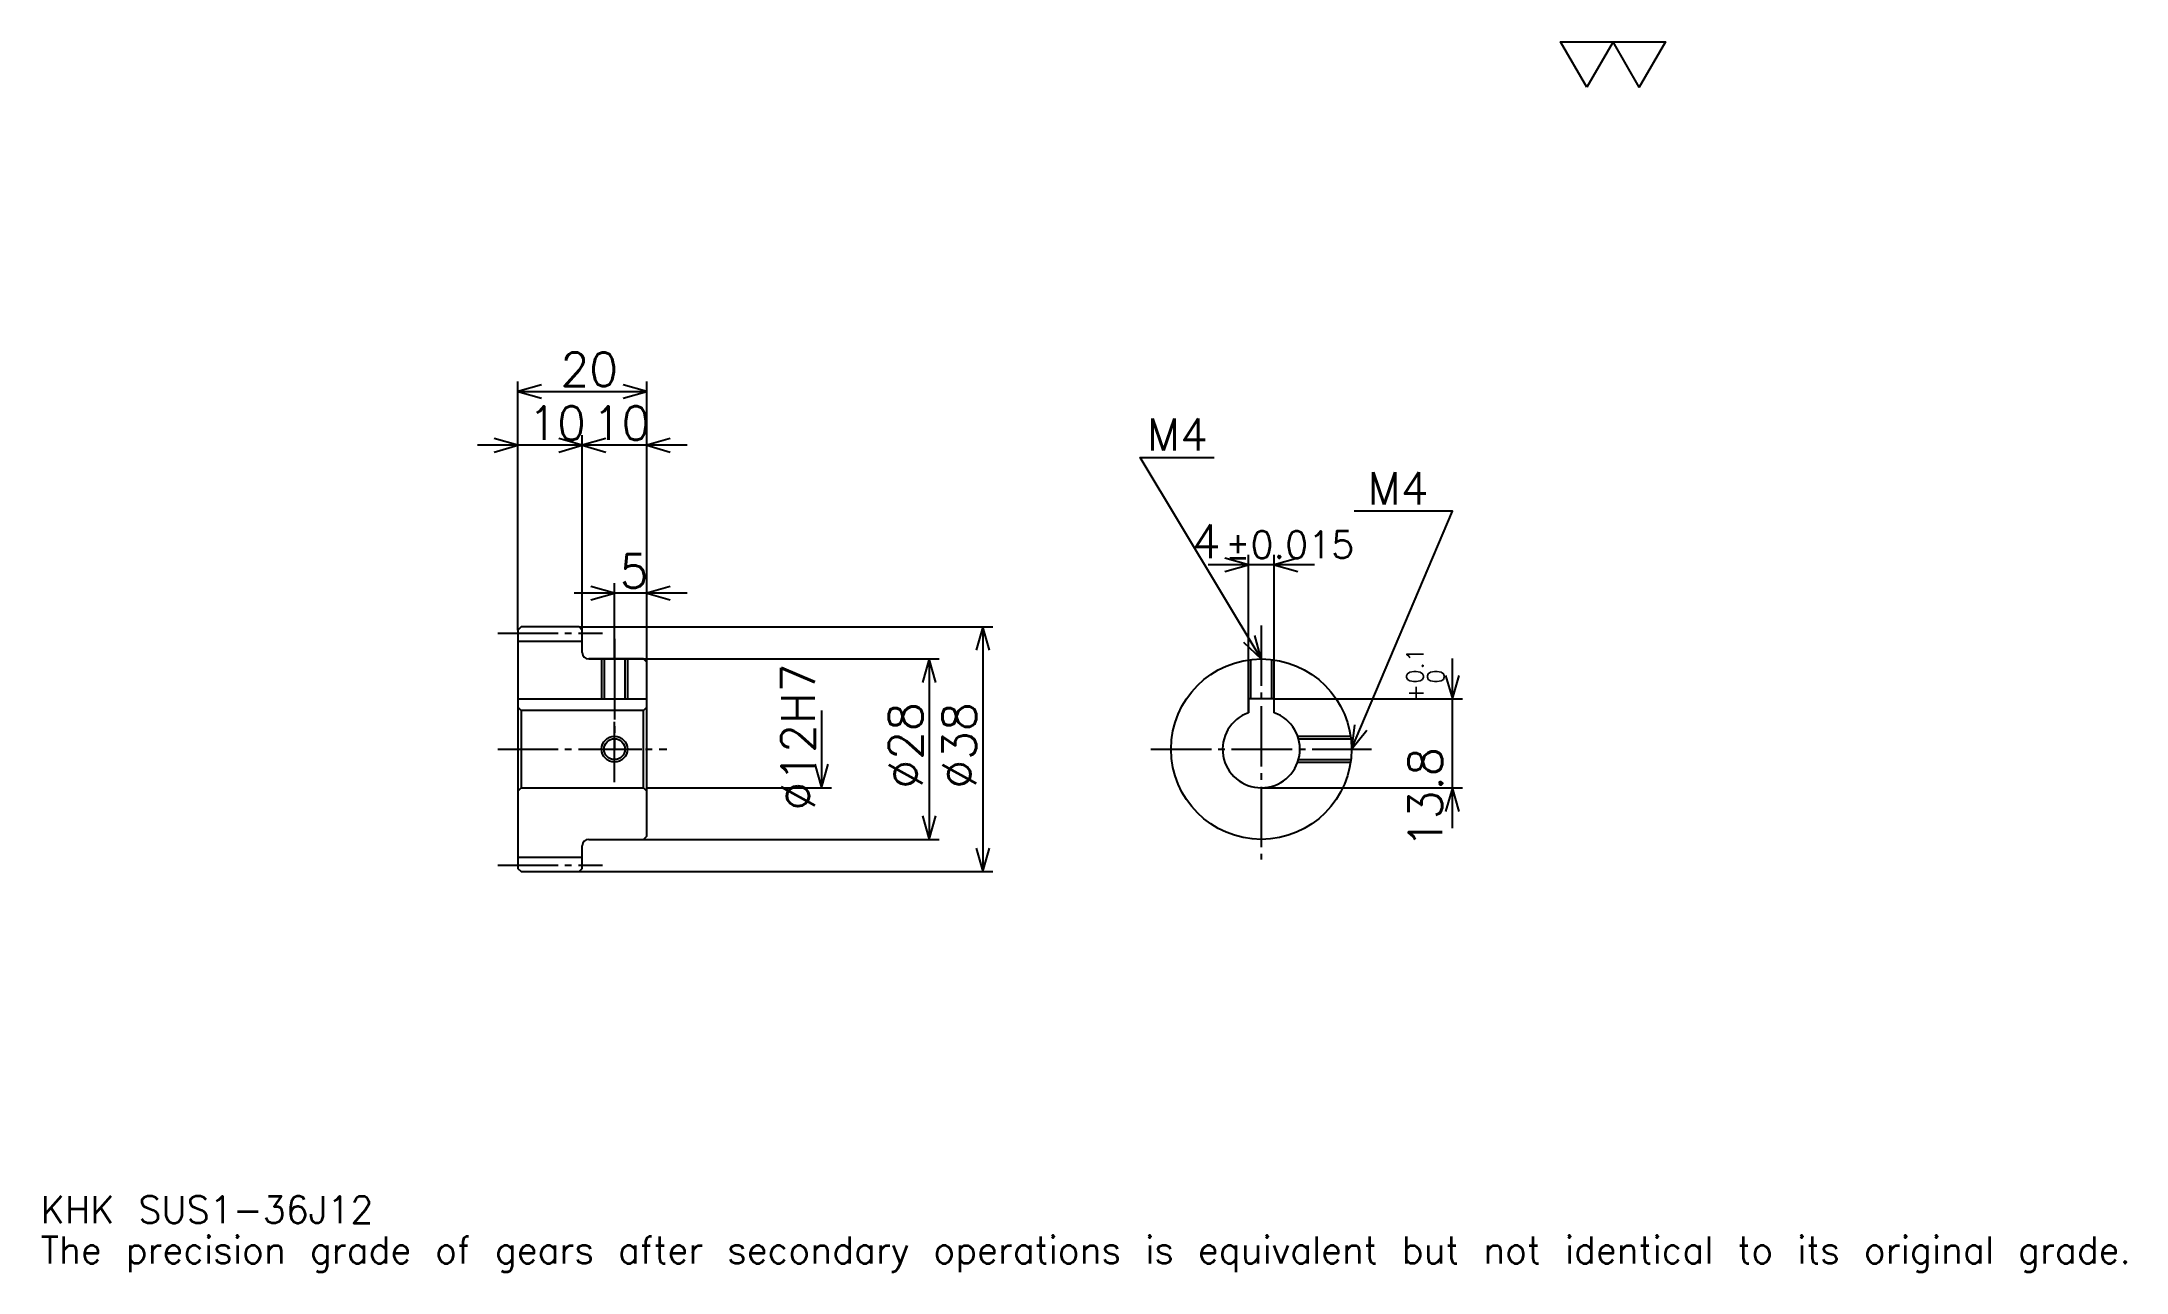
# Model space of a CAD drawing. Extents: x 11 to 334, y 4 to 195.
import ezdxf

# ---------------------------------------------------------------- set-up
doc = ezdxf.new("R2010")
doc.units = 0
doc.linetypes.add('DASHDOT', pattern=[12.521738, 9.391304, -1.043478, 1.043478, -1.043478])
doc.layers.get('0').update_dxf_attribs({"linetype": 'CONTINUOUS'})
doc.layers.add('DASHDOT', color=6, linetype='DASHDOT')
doc.styles.add('KANJI', font='TXT', dxfattribs={"bigfont": 'BIGFONT'})

msp = doc.modelspace()

# ---------------------------------------------------------------- linework, layer by layer
at = {"color": 5}
for p, q in [((84.521736, 104.043472), (84.521736, 142.130432)), ((84.521736, 140.565216), (104.521736, 140.565216)), ((104.521736, 104.043472), (104.521736, 142.130432)), ((94.521736, 104.043472), (94.521736, 133.782593)), ((100.782608, 132.217377), (78.260864, 132.217377)), ((110.782608, 132.217377), (88.260864, 132.217377)), ((208.17392, 113.652168), (191.652161, 113.652168)), ((197.91304, 92.843475), (197.91304, 115.217384)), ((201.91304, 92.843475), (201.91304, 115.217384)), ((99.521736, 104.043472), (99.521736, 110.82608)), ((110.782608, 109.260864), (93.260864, 109.260864)), ((84.521736, 103.543472), (84.521736, 104.043472)), ((94.021736, 104.043472), (104.521736, 104.043472)), ((94.521736, 103.543472), (94.521736, 104.043472)), ((99.521736, 99.043472), (99.521736, 104.043472)), ((99.521736, 99.043472), (99.521736, 104.043472)), ((104.521736, 104.043472), (158.260864, 104.043472)), ((104.521736, 98.543472), (104.521736, 104.043472)), ((156.695648, 104.043472), (156.695648, 66.043472)), ((95.521736, 99.043472), (104.521736, 99.043472)), ((104.521736, 99.043472), (149.91304, 99.043472)), ((148.347824, 99.043472), (148.347824, 71.043472)), ((229.565216, 72.7826), (229.565216, 99.10434)), ((131.652161, 91.043472), (131.652161, 79.043472)), ((201.91304, 92.843475), (231.130432, 92.843475)), ((104.521736, 79.043472), (133.217377, 79.043472)), ((199.91304, 79.043472), (231.130432, 79.043472)), ((95.521736, 71.043472), (104.521736, 71.043472)), ((104.521736, 71.043472), (149.91304, 71.043472)), ((94.021736, 66.043472), (104.521736, 66.043472)), ((104.521736, 66.043472), (158.260864, 66.043472))]:
    msp.add_line(p, q, dxfattribs=at)
at = {"color": 4}
for p, q in [((84.521736, 101.793472), (94.521736, 101.793472)), ((84.521736, 92.843475), (104.521736, 92.843475)), ((85.021736, 91.043472), (85.021736, 79.043472)), ((104.021736, 91.043472), (104.521736, 91.543472)), ((104.021736, 79.043472), (104.521736, 78.543472)), ((84.521736, 68.293472), (94.521736, 68.293472))]:
    msp.add_line(p, q, dxfattribs=at)
at = {"color": 7}
msp.add_lwpolyline([(250.434784, 187.82608), (246.365219, 194.87999), (262.643494, 194.87999), (258.573914, 187.82608), (254.504349, 194.87999), (250.434784, 187.82608)], dxfattribs=at)
at = {"color": 5}
for points in [[(88.173912, 141.608688), (84.521736, 140.565216), (88.173912, 139.521729)], [(100.86956, 139.521729), (104.521736, 140.565216), (100.86956, 141.608688)], [(80.86956, 131.173904), (84.521736, 132.217377), (80.86956, 133.260864)], [(90.86956, 131.173904), (94.521736, 132.217377), (90.86956, 133.260864)], [(98.173912, 133.260864), (94.521736, 132.217377), (98.173912, 131.173904)], [(108.173912, 133.260864), (104.521736, 132.217377), (108.173912, 131.173904)], [(199.91304, 99.043472), (181.130432, 130.347824), (192.608704, 130.347824)], [(213.913055, 85.043472), (229.565216, 121.999992), (214.330414, 121.999992)], [(194.260864, 112.608688), (197.91304, 113.652168), (194.260864, 114.695648)], [(205.565216, 114.695648), (201.91304, 113.652168), (205.565216, 112.608688)], [(95.86956, 108.217384), (99.521736, 109.260864), (95.86956, 110.304344)], [(108.173912, 110.304344), (104.521736, 109.260864), (108.173912, 108.217384)], [(157.739136, 100.391296), (156.695648, 104.043472), (155.652161, 100.391296)], [(197.139236, 101.638321), (199.91304, 99.043472), (198.928787, 102.712051)], [(149.391296, 95.391296), (148.347824, 99.043472), (147.304352, 95.391296)], [(228.521729, 96.495644), (229.565216, 92.843475), (230.608673, 96.495644)], [(214.376526, 88.813408), (213.913055, 85.043472), (216.298218, 87.999512)], [(130.608688, 82.695648), (131.652161, 79.043472), (132.695648, 82.695648)], [(230.608673, 75.391296), (229.565216, 79.043472), (228.521729, 75.391296)], [(147.304352, 74.695648), (148.347824, 71.043472), (149.391296, 74.695648)], [(155.652161, 69.695648), (156.695648, 66.043472), (157.739136, 69.695648)]]:
    msp.add_lwpolyline(points, dxfattribs=at)
at = {"color": 4}
for points in [[(94.521736, 100.043472), (94.521736, 103.543472), (94.021736, 104.043472), (85.021736, 104.043472), (84.521736, 103.543472), (84.521736, 78.543472)], [(95.521736, 71.043472), (104.021736, 71.043472), (104.521736, 71.543472), (104.521736, 98.543472), (104.021736, 99.043472), (95.521736, 99.043472)], [(97.521736, 99.043472), (97.521736, 92.843475)], [(97.901733, 99.043472), (97.901733, 92.843475)], [(101.141739, 99.043472), (101.141739, 92.843475)], [(101.521736, 99.043472), (101.521736, 92.843475)], [(197.91304, 90.700325), (197.91304, 98.899879)], [(198.29303, 92.843475), (198.29303, 98.949425)], [(201.533051, 92.843475), (201.533051, 98.949425)], [(201.91304, 90.700325), (201.91304, 98.899879)], [(84.521736, 78.543472), (85.021736, 79.043472), (104.021736, 79.043472), (104.021736, 91.043472), (85.021736, 91.043472), (84.521736, 91.543472)], [(201.91304, 90.700325), (201.91304, 92.843475), (197.91304, 92.843475), (197.91304, 90.700325)], [(205.569885, 87.043472), (213.76944, 87.043472)], [(205.690201, 86.663475), (213.819, 86.663475)], [(205.569885, 83.043472), (213.76944, 83.043472)], [(205.690201, 83.42347), (213.819, 83.42347)], [(84.521736, 78.543472), (84.521736, 66.543472), (85.021736, 66.043472), (94.021736, 66.043472), (94.521736, 66.543472), (94.521736, 70.043472)]]:
    msp.add_lwpolyline(points, dxfattribs=at)
for centre, radius in [((199.91304, 85.043472), 14), ((99.521736, 85.043472), 1.62)]:
    msp.add_circle(centre, radius, dxfattribs=at)
at = {"color": 7}
msp.add_circle((99.521736, 85.043472), 2, dxfattribs=at)
at = {"color": 4}
for centre, radius, start, end in [((95.521736, 100.043472), 1, 180, 270), ((199.91304, 85.043472), 6, 109.47122094, 70.52877906), ((95.521736, 70.043472), 1, 90, 180)]:
    msp.add_arc(centre, radius, start, end, dxfattribs=at)
at = {"layer": 'DASHDOT', "color": 7}
for p, q in [((199.91304, 104.260864), (199.91304, 67.91304)), ((81.391304, 103.043472), (97.652168, 103.043472)), ((99.521736, 99.043472), (99.521736, 85.043472)), ((81.391304, 85.043472), (107.652168, 85.043472)), ((182.782608, 85.043472), (217.043488, 85.043472)), ((81.391304, 67.043472), (97.652168, 67.043472))]:
    msp.add_line(p, q, dxfattribs=at)
for points in [[(99.521736, 102.173904), (99.521736, 89.713036)], [(99.521736, 79.91304), (99.521736, 90.173904)], [(94.391304, 85.043472), (104.652176, 85.043472)]]:
    msp.add_lwpolyline(points, dxfattribs=at)

# ---------------------------------------------------------------- texts
at = {"color": 7, "style": 'KANJI'}
for s, height, p in [('20', 5.217391, (91.130432, 141.399994)), ('10', 5.217391, (86.130432, 133.05217)), ('10', 5.217391, (96.130432, 133.05217)), ('M4', 5.008696, (182.17392, 131.391296)), ('M4', 5.008696, (216.417389, 123.043472)), ('4', 5.217391, (189.143311, 114.695648)), ('%%p0.015', 4.173913, (194.307892, 114.695648)), ('5', 5.217391, (100.32608, 110.095642)), ('KHK SUS1-36J12', 4.173913, (10.434783, 11.478261)), ('The precision grade of gears after secondary operations is equivalent but not identical to its original grade.', 4.173913, (10.434783, 5.217391))]:
    msp.add_text(s, height=height, dxfattribs=at).set_placement(p)
for s, height, p in [('%%c12H7', 5.217391, (130.608688, 75.521736)), ('0.1', 2.608696, (225.078247, 95.191498)), ('0', 2.608696, (228.313049, 95.191498)), ('+', 2.608696, (225.078247, 92.269753)), ('%%c28', 5.217391, (147.304352, 78.91304)), ('%%c38', 5.217391, (155.652161, 78.91304)), ('13.8', 5.217391, (228, 69.686821))]:
    msp.add_text(s, height=height, rotation=90, dxfattribs=at).set_placement(p)

doc.saveas('drawing.dxf')
